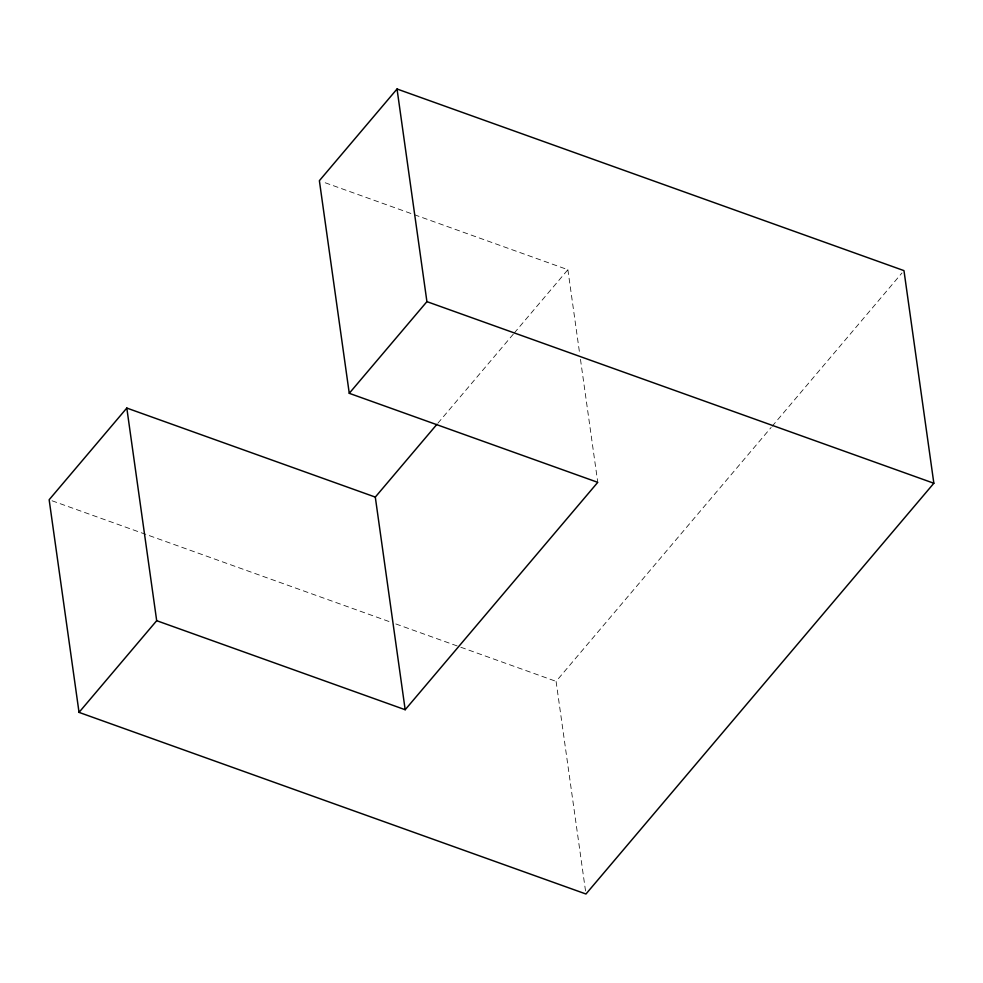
<?xml version="1.0" encoding="UTF-8"?>
<svg xmlns="http://www.w3.org/2000/svg" width="983" height="983" viewBox="0 0 983 983"><rect width="100%" height="100%" fill="white"/><g stroke="black" fill="none" stroke-linecap="round" stroke-linejoin="round"><path stroke-width="0.74" stroke-dasharray="4.92 3.69" d="M437.84 423.255L513.286 334.183M514.269 333.004L567.879 269.711L322.277 181.72M585.536 890.967L556.083 681.366L771.151 427.433M772.146 426.266L901.989 272.967M52.038 500.777L390.042 621.883M395.817 623.947L459.344 646.716M460.794 647.232L556.083 681.366M567.879 269.711L579.614 353.253M580.474 359.323L597.762 482.346"/><path stroke-width="1.47" d="M126.807 408.056L49.15 499.745L79.033 712.38L585.966 894.002L933.85 483.255L903.967 270.62L397.034 88.998L319.377 180.688L349.26 393.311L597.762 482.346L405.18 709.726L156.69 620.691L126.807 408.056L375.297 497.091L405.18 709.726M79.033 712.38L156.69 620.691M349.26 393.311L426.917 301.634L397.034 88.998M375.297 497.091L436.845 424.423M426.917 301.634L933.85 483.255"/></g></svg>
